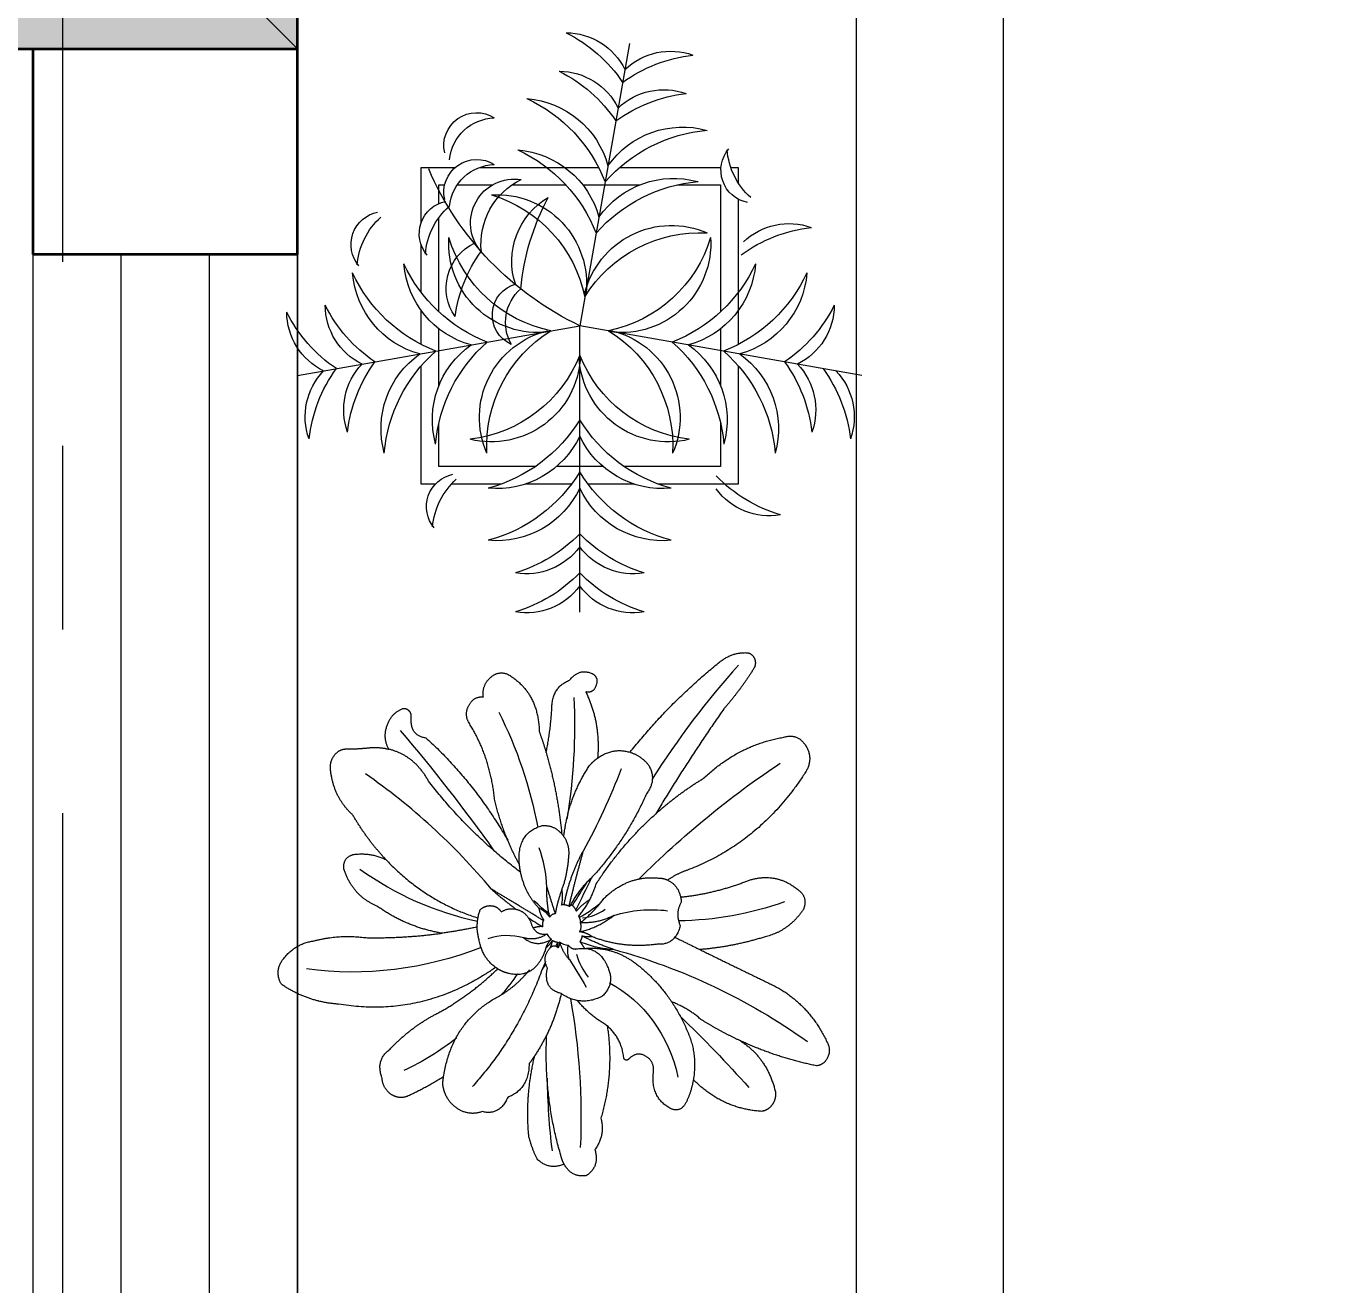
# Model space of a CAD drawing. Header units: inches. Extents: x 17146 to 31738, y -8920 to -2452.
# Drawn here: x 26841.2 to 26885.48, y -5079.52 to -5036.71 of the extents above; entities that cross this region are included whole.
import ezdxf

# ---------------------------------------------------------------- set-up
doc = ezdxf.new("R2010")
doc.units = ezdxf.units.IN
doc.header["$LTSCALE"] = 25
doc.header["$MEASUREMENT"] = 0
doc.header["$PDMODE"] = 3
doc.linetypes.add('CENTER', pattern=[2, 1.25, -0.25, 0.25, -0.25])
doc.layers.get('Defpoints').update_dxf_attribs({"color": 251})
for name, color, linetype, lineweight in [('A_Grid Name', 216, 'Continuous', 5), ('Center line', 252, 'CENTER', 20), ('Column', 130, 'Continuous', 35), ('Dim-external', 151, 'Continuous', 9), ('Door-window', 40, 'Continuous', 15), ('Hatch', 253, 'Continuous', 13), ('plants', 105, 'Continuous', 18), ('sill', 30, 'Continuous', 20), ('Wall-Section', 6, 'Continuous', 35)]:
    doc.layers.add(name, color=color, linetype=linetype, lineweight=lineweight)
doc.styles.add('int text 1in-8ft', font='trebuc.ttf', dxfattribs={"height": 7})
doc.dimstyles.new('dim 1in-8ft c-c', dxfattribs={"dimtxt": 7, "dimasz": 2, "dimexe": 6, "dimexo": 6, "dimgap": 1, "dimtad": 1, "dimdec": 0, "dimzin": 0, "dimdsep": 46, "dimlunit": 4, "dimtxsty": 'int text 1in-8ft', "dimblk": 'DOT', "dimcen": 4, "dimdle": 6, "dimclrt": 7, "dimadec": 0, "dimazin": 0, "dimtfac": 1, "dimtdec": 0, "dimtofl": 0, "dimtmove": 0, "dimatfit": 3, "dimfxl": 6, "dimfxlon": 1, "dimtolj": 1, "dimtzin": 0, "dimarcsym": 0})

# ---------------------------------------------------------------- blocks, each defined once
blk = doc.blocks.new('col')
at = {"layer": 'Hatch'}
h = blk.add_hatch(color=256, dxfattribs=at)
h.dxf.hatch_style = 1
h.paths.add_polyline_path([(-8, -8), (8, -8), (8, 8), (-8, 8)])
at = {"layer": 'Column'}
blk.add_lwpolyline([(-8, -8), (8, -8), (8, 8), (-8, 8)], close=True, dxfattribs=at)
at = {"layer": 'Dim-external'}
for p, q in [((-8, 8), (8, -8)), ((8, 8), (-8, -8))]:
    blk.add_line(p, q, dxfattribs=at)
blk = doc.blocks.new('gridd')
at = {"layer": 'Dim-external'}
blk.add_blockref('col', (507, 0), dxfattribs=at)
blk = doc.blocks.new('F2')
at = {"color": 0}
for p in [(0, 1.1629), (-1.1452, 0.2019), (1.1452, 0.2019), (0.2019, -1.1452)]:
    blk.add_line(p, (0, 0), dxfattribs=at)
for points in [[(-0.5859, 0.6429), (-0.6429, 0.6429), (-0.6429, 0.1622)], [(-0.3191, 0.6429), (-0.5209, 0.6429)], [(-0.0337, 0.6429), (-0.2219, 0.6429)], [(0.2219, 0.6429), (0.0337, 0.6429)], [(0.6429, 0.1622), (0.6429, 0.6429), (0.3191, 0.6429)], [(-0.1801, 0.5714), (-0.5714, 0.5714), (-0.5714, 0.395)], [(0.0943, 0.5714), (-0.0943, 0.5714)], [(0.5714, 0.395), (0.5714, 0.5714), (0.1801, 0.5714)], [(-0.5714, 0.243), (-0.5714, 0.0125)], [(0.5714, 0.0125), (0.5714, 0.243)], [(-0.6429, 0.0764), (-0.6429, -0.061)], [(0.6429, -0.5141), (0.6429, 0.0764)], [(-0.5714, -0.0562), (-0.5714, -0.4388)], [(0.395, -0.5714), (0.5714, -0.5714), (0.5714, -0.0562)], [(-0.6429, -0.1344), (-0.6429, -0.327)], [(-0.6429, -0.4199), (-0.6429, -0.6429), (-0.5053, -0.6429)], [(-0.5714, -0.4958), (-0.5714, -0.5714), (-0.5481, -0.5714)], [(-0.497, -0.5714), (-0.3545, -0.5714)], [(-0.2749, -0.5714), (-0.0562, -0.5714)], [(0.0125, -0.5714), (0.243, -0.5714)], [(0.613, -0.6429), (0.6429, -0.6429), (0.6429, -0.5809)], [(-0.4054, -0.6429), (0.0764, -0.6429)], [(0.1622, -0.6429), (0.5736, -0.6429)]]:
    blk.add_lwpolyline(points)
for centre, radius, start, end in [((-0.2163, 0.897), 0.2684, 36.29, 99.6243), ((0.2163, 0.897), 0.2684, 80.3757, 143.71), ((-0.434, 0.5827), 0.6041, 44.0763, 73.3794), ((0.434, 0.5827), 0.6041, 106.6206, 135.9237), ((-0.2163, 0.7383), 0.2684, 36.29, 99.6243), ((0.2163, 0.7383), 0.2684, 80.3757, 143.71), ((-0.434, 0.4241), 0.6041, 44.0763, 73.3794), ((0.434, 0.4241), 0.6041, 106.6206, 135.9237), ((-0.3362, 0.5007), 0.3717, 25.2489, 95.3937), ((-0.5321, 0.2687), 0.6232, 31.3712, 75.0366), ((0.3362, 0.5007), 0.3717, 84.6063, 154.7511), ((0.5321, 0.2687), 0.6232, 104.9634, 148.6288), ((-0.4883, 0.7343), 0.1338, 139.742, 258.7475), ((-0.3071, 0.8401), 0.2909, 184.618, 228.2106), ((0.7702, 0.5035), 0.2684, 80.3757, 143.71), ((0.9879, 0.1892), 0.6041, 106.6206, 135.9237), ((-0.3362, 0.2891), 0.3717, 25.2489, 95.3937), ((-0.5321, 0.0572), 0.6232, 31.3712, 75.0366), ((0.3362, 0.2891), 0.3717, 84.6063, 154.7511), ((0.5321, 0.0572), 0.6232, 104.9634, 148.6288), ((-0.4347, 0.4181), 0.3717, 164.6063, 234.7511), ((-0.1723, 0.5706), 0.6232, 184.9634, 228.6288), ((-0.2264, 0.3813), 0.3717, 164.6063, 234.7511), ((0.0361, 0.5339), 0.6232, 184.9634, 228.6288), ((-0.0448, 0.3725), 0.3624, 156.3654, 256.5741), ((0.1706, 0.4873), 0.5482, 176.8122, 238.3335), ((-0.1706, 0.4873), 0.5482, 301.6665, 3.1878), ((0.0448, 0.3725), 0.3624, 283.4259, 23.6346), ((-0.0361, 0.5339), 0.6232, 311.3712, 355.0366), ((0.2264, 0.3813), 0.3717, 305.2489, 15.3937), ((0.1723, 0.5706), 0.6232, 311.3712, 355.0366), ((0.4347, 0.4181), 0.3717, 305.2489, 15.3937), ((-0.8458, 0.3688), 0.2684, 160.3757, 223.71), ((-0.4985, 0.5286), 0.6041, 186.6206, 215.9237), ((-0.6896, 0.3413), 0.2684, 160.3757, 223.71), ((-0.3423, 0.5011), 0.6041, 186.6206, 215.9237), ((-0.359, 0.1088), 0.3624, 3.4259, 103.6346), ((-0.5095, -0.0834), 0.5482, 21.6665, 83.1878), ((0.359, 0.1088), 0.3624, 76.3654, 176.5741), ((0.5095, -0.0834), 0.5482, 96.8122, 158.3335), ((0.3423, 0.5011), 0.6041, 324.0763, 353.3794), ((0.6896, 0.3413), 0.2684, 316.29, 19.6243), ((0.4985, 0.5286), 0.6041, 324.0763, 353.3794), ((0.8458, 0.3688), 0.2684, 316.29, 19.6243), ((-0.9209, -0.0573), 0.2684, 116.29, 179.6243), ((-0.6492, -0.3262), 0.6041, 124.0763, 153.3794), ((-0.7647, -0.0848), 0.2684, 116.29, 179.6243), ((-0.493, -0.3538), 0.6041, 124.0763, 153.3794), ((-0.5515, -0.2442), 0.3717, 105.2489, 175.3937), ((0.5515, -0.2442), 0.3717, 4.6063, 74.7511), ((0.493, -0.3538), 0.6041, 26.6206, 55.9237), ((0.7647, -0.0848), 0.2684, 0.3757, 63.71), ((-0.357, -0.4773), 0.6232, 111.3712, 155.0366), ((-0.3431, -0.2809), 0.3717, 105.2489, 175.3937), ((-0.1487, -0.5141), 0.6232, 111.3712, 155.0366), ((-0.2239, -0.0436), 0.1309, 114.2257, 255.1279), ((-0.1198, -0.0137), 0.1814, 150.4398, 228.6694), ((0.1487, -0.5141), 0.6232, 24.9634, 68.6288), ((0.3431, -0.2809), 0.3717, 4.6063, 74.7511), ((0.357, -0.4773), 0.6232, 24.9634, 68.6288), ((0.5404, -1.1341), 1.2563, 115.4772, 156.6585), ((-0.1695, -0.3347), 0.3624, 83.4259, 183.6346), ((-0.0063, -0.5162), 0.5482, 101.6665, 163.1878), ((0.0063, -0.5162), 0.5482, 16.8122, 78.3335), ((0.1695, -0.3347), 0.3624, 356.3654, 96.5741), ((-0.34, -0.1531), 0.2021, 144.9865, 244.4034), ((0.0708, 0.0396), 0.5814, 187.5759, 215.8942), ((-0.5162, -0.0063), 0.5482, 286.8122, 348.3335), ((-0.3347, -0.1695), 0.3624, 266.3654, 6.5741), ((0.7384, -0.0575), 0.9823, 185.4007, 208.139), ((0.3725, -0.0448), 0.3624, 193.4259, 293.6346), ((0.4873, 0.1706), 0.5482, 211.6665, 273.1878), ((0.0256, -0.2616), 0.3012, 161.4477, 239.3672), ((-0.7943, -0.3297), 0.1338, 139.742, 258.7475), ((-0.6132, -0.2239), 0.2909, 184.618, 228.2106), ((-0.5174, -0.3734), 0.1338, 139.742, 258.7475), ((-0.3363, -0.2676), 0.2909, 184.618, 228.2106), ((-0.2651, -0.4174), 0.1781, 138.8744, 278.9763), ((-0.1104, -0.3319), 0.2906, 173.7536, 244.097), ((1.0096, 0.2011), 0.6041, 234.0763, 263.3794), ((0.8498, -0.1462), 0.2684, 226.29, 289.6243), ((-0.5141, -0.1487), 0.6232, 294.9634, 338.6288), ((0.5339, 0.0361), 0.6232, 221.3712, 265.0366), ((-0.2809, -0.3431), 0.3717, 274.6063, 344.7511), ((0.3813, -0.2264), 0.3717, 215.2489, 285.3937), ((-0.4188, -0.5424), 0.1326, 167.0577, 302.8533), ((-0.3425, -0.4677), 0.1862, 185.1845, 268.654), ((0.7069, -0.6316), 0.1338, 101.2525, 220.258), ((0.8881, -0.7374), 0.2909, 131.7894, 175.382), ((-0.4773, -0.357), 0.6232, 294.9634, 338.6288), ((0.5706, -0.1723), 0.6232, 221.3712, 265.0366), ((-0.3425, -0.6571), 0.1862, 185.1845, 268.654), ((-0.2442, -0.5515), 0.3717, 274.6063, 344.7511), ((0.4181, -0.4347), 0.3717, 215.2489, 285.3937), ((-0.4188, -0.7319), 0.1326, 167.0577, 302.8533), ((-0.3538, -0.493), 0.6041, 296.6206, 325.9237), ((0.5011, -0.3423), 0.6041, 234.0763, 263.3794), ((-0.0848, -0.7647), 0.2684, 270.3757, 333.71), ((0.3413, -0.6896), 0.2684, 226.29, 289.6243), ((-0.3262, -0.6492), 0.6041, 296.6206, 325.9237), ((0.5286, -0.4985), 0.6041, 234.0763, 263.3794), ((-0.0573, -0.9209), 0.2684, 270.3757, 333.71), ((0.3688, -0.8458), 0.2684, 226.29, 289.6243)]:
    blk.add_arc(centre, radius, start, end, dxfattribs=at)
blk = doc.blocks.new('grid')
at = {"layer": 'Center line'}
blk.add_line((506, 115), (506, -429.63), dxfattribs=at)
blk = doc.blocks.new('Dracaena deremensis_38')
at = {"layer": 'plants'}
for points, degree in [([(0.2343, 0.6164), (0.2582, 0.6401), (0.2916, 0.644)], 2), ([(0.2916, 0.644), (0.3028, 0.645), (0.3102, 0.6365)], 2), ([(0.3102, 0.6365), (0.3175, 0.628), (0.3148, 0.617)], 2), ([(0.0656, 0.4057), (0.1376, 0.5209), (0.2343, 0.6164)], 2), ([(0.2779, 0.6163), (0.2195, 0.5351), (0.1685, 0.4489), (0.1254, 0.3586)], 3), ([(0.3148, 0.617), (0.2922, 0.5684), (0.2616, 0.5243)], 2), ([(-0.1285, 0.4676), (-0.1362, 0.509), (-0.0992, 0.529)], 2), ([(-0.0992, 0.529), (-0.0827, 0.5564), (-0.0514, 0.5502)], 2), ([(-0.037, 0.5278), (-0.0401, 0.51), (-0.0581, 0.5114)], 2), ([(-0.0514, 0.5502), (-0.034, 0.5455), (-0.037, 0.5278)], 2), ([(-0.2881, 0.4663), (-0.2956, 0.4884), (-0.2805, 0.5062)], 2), ([(-0.2805, 0.5062), (-0.2654, 0.524), (-0.2424, 0.5202)], 2), ([(-0.2424, 0.5202), (-0.1657, 0.4951), (-0.148, 0.4163)], 2), ([(-0.0581, 0.5114), (-0.0123, 0.4547), (-0.0056, 0.383)], 2), ([(0.2616, 0.5243), (0.2001, 0.4102), (0.1477, 0.2917)], 2), ([(-0.0831, 0.4962), (-0.0625, 0.416), (-0.0521, 0.3337), (-0.0519, 0.2509)], 3), ([(0.2423, 0.3787), (0.3095, 0.4577), (0.4086, 0.488)], 2), ([(0.4086, 0.488), (0.4383, 0.5012), (0.4613, 0.4783)], 2), ([(0.4613, 0.4783), (0.4843, 0.4553), (0.471, 0.4256)], 2), ([(-0.3169, 0.4464), (-0.3086, 0.4651), (-0.2881, 0.4663)], 2), ([(-0.1243, 0.3765), (-0.1227, 0.4222), (-0.1285, 0.4676)], 2), ([(-0.3124, 0.4115), (-0.3253, 0.4276), (-0.3169, 0.4464)], 2), ([(-0.2473, 0.4412), (-0.1925, 0.376), (-0.1478, 0.3032), (-0.1145, 0.2248)], 3), ([(0.1342, 0.1553), (0.2167, 0.2575), (0.309, 0.351), (0.4101, 0.4347)], 3), ([(0.471, 0.4256), (0.3953, 0.2694), (0.2409, 0.19)], 2), ([(-0.4952, 0.3767), (-0.4902, 0.4035), (-0.4659, 0.4156)], 2), ([(-0.4659, 0.4156), (-0.4578, 0.4184), (-0.4509, 0.4132)], 2), ([(-0.4509, 0.4132), (-0.4441, 0.4081), (-0.4444, 0.3995)], 2), ([(-0.4444, 0.3995), (-0.4389, 0.3639), (-0.4028, 0.3655)], 2), ([(-0.2234, 0.2663), (-0.2495, 0.3502), (-0.3124, 0.4115)], 2), ([(-0.148, 0.4163), (-0.1356, 0.3968), (-0.1243, 0.3765)], 2), ([(-0.0056, 0.383), (0.025, 0.4102), (0.0656, 0.4057)], 2), ([(0.0656, 0.4057), (0.0918, 0.4028), (0.1125, 0.3864)], 2), ([(-0.4819, 0.3299), (-0.5002, 0.35), (-0.4952, 0.3767)], 2), ([(-0.4639, 0.3713), (-0.3746, 0.3055), (-0.2882, 0.2361), (-0.2048, 0.1631)], 3), ([(-0.1243, 0.3765), (-0.0827, 0.3017), (-0.0577, 0.2197)], 2), ([(-0.0209, 0.3656), (-0.0143, 0.3753), (-0.0056, 0.383)], 2), ([(0.0521, 0.3699), (0.0386, 0.3094), (0.0203, 0.2501), (-0.0026, 0.1926)], 3), ([(0.1125, 0.3864), (0.1376, 0.36), (0.119, 0.3287)], 2), ([(0.1477, 0.2917), (0.191, 0.3396), (0.2423, 0.3787)], 2), ([(-0.4028, 0.3655), (-0.2767, 0.2942), (-0.1775, 0.1886)], 2), ([(-0.0518, 0.2148), (-0.0572, 0.2945), (-0.0209, 0.3656)], 2), ([(-0.6027, 0.2999), (-0.5937, 0.3142), (-0.577, 0.3163)], 2), ([(-0.577, 0.3163), (-0.5518, 0.32), (-0.5272, 0.3262)], 2), ([(-0.5272, 0.3262), (-0.5048, 0.3315), (-0.4819, 0.3299)], 2), ([(-0.3796, 0.2795), (-0.4205, 0.3256), (-0.4819, 0.3299)], 2), ([(0.119, 0.3287), (0.0893, 0.2268), (0.0262, 0.1415)], 2), ([(-0.6063, 0.2696), (-0.6116, 0.2856), (-0.6027, 0.2999)], 2), ([(0.0397, 0.1319), (0.0825, 0.2194), (0.1477, 0.2917)], 2), ([(-0.5388, 0.1868), (-0.589, 0.2148), (-0.6063, 0.2696)], 2), ([(-0.1957, 0.0855), (-0.2974, 0.1618), (-0.4081, 0.2246), (-0.5258, 0.2727)], 3), ([(-0.1356, 0.1288), (-0.2673, 0.1885), (-0.3796, 0.2795)], 2), ([(-0.1775, 0.1886), (-0.2039, 0.2254), (-0.2234, 0.2663)], 2), ([(-0.1451, 0.1565), (-0.1546, 0.2088), (-0.1055, 0.2294)], 2), ([(-0.1055, 0.2294), (-0.0794, 0.2355), (-0.0577, 0.2197)], 2), ([(-0.0577, 0.2197), (-0.0359, 0.204), (-0.0336, 0.1773)], 2), ([(-0.4463, 0.1088), (-0.497, 0.1425), (-0.5388, 0.1868)], 2), ([(-0.1414, 0.1437), (-0.1607, 0.1651), (-0.1775, 0.1886)], 2), ([(-0.025, 0.0787), (-0.0238, 0.1376), (-0.0026, 0.1926)], 2), ([(-0.0026, 0.1926), (-0.0093, 0.1354), (-0.0137, 0.078)], 2), ([(0.2409, 0.19), (0.2188, 0.1794), (0.2002, 0.1634)], 2), ([(0.236, 0.1339), (0.3101, 0.152), (0.3777, 0.1872)], 2), ([(0.3777, 0.1872), (0.4395, 0.2193), (0.5014, 0.1874)], 2), ([(0.5014, 0.1874), (0.5248, 0.1764), (0.519, 0.1511)], 2), ([(-0.0708, 0.108), (-0.077, 0.1351), (-0.0879, 0.1608), (-0.1033, 0.184)], 3), ([(-0.0336, 0.1773), (-0.0299, 0.1461), (-0.0347, 0.1151)], 2), ([(0.0626, 0.1048), (0.1081, 0.1604), (0.1799, 0.1645)], 2), ([(0.1799, 0.1645), (0.1901, 0.1659), (0.2002, 0.1634)], 2), ([(0.2002, 0.1634), (0.2252, 0.1572), (0.236, 0.1339)], 2), ([(0.4736, 0.1595), (0.3999, 0.1236), (0.3216, 0.0988), (0.2406, 0.0858)], 3), ([(-0.0811, 0.0638), (-0.131, 0.0978), (-0.1451, 0.1565)], 2), ([(0.0262, 0.1415), (0.0012, 0.113), (-0.0115, 0.0773)], 2), ([(-0.006, 0.0802), (0.0022, 0.0975), (0.0104, 0.1149), (0.0186, 0.1323)], 3), ([(0.0262, 0.1415), (0.019, 0.1186), (0.0114, 0.0958), (0.0034, 0.0731)], 3), ([(0.0127, 0.0612), (0.034, 0.0936), (0.0397, 0.1319)], 2), ([(0.236, 0.1339), (0.2383, 0.1291), (0.2395, 0.1239)], 2), ([(0.519, 0.1511), (0.4941, 0.1024), (0.4428, 0.0833)], 2), ([(-0.538, 0.0757), (-0.5443, 0.0982), (-0.5228, 0.1074)], 2), ([(-0.5228, 0.1074), (-0.4847, 0.1186), (-0.4463, 0.1088)], 2), ([(-0.4463, 0.1088), (-0.3407, 0.0387), (-0.2149, 0.0234)], 2), ([(-0.0528, 0.0495), (-0.0658, 0.0775), (-0.0708, 0.108)], 2), ([(-0.0708, 0.108), (-0.0564, 0.0828), (-0.0416, 0.0578)], 2), ([(-0.0347, 0.1151), (-0.0412, 0.0868), (-0.0416, 0.0578)], 2), ([(-0.0305, 0.0777), (-0.0295, 0.094), (-0.0361, 0.109)], 2), ([(0.2395, 0.1239), (0.229, 0.1002), (0.2463, 0.0765)], 2), ([(-0.5017, 0.0809), (-0.4106, 0.0418), (-0.3137, 0.0203), (-0.2147, 0.0171)], 3), ([(-0.0661, 0.0405), (-0.1307, 0.0634), (-0.1957, 0.0855)], 2), ([(-0.1957, 0.0855), (-0.1644, 0.0682), (-0.1317, 0.0538)], 2), ([(0.0054, 0.0703), (0, 0.079), (-0.01, 0.0815)], 2), ([(0.031, 0.0976), (0.0157, 0.0863), (0.0054, 0.0703)], 2), ([(0.0145, 0.0593), (0.0293, 0.0699), (0.0432, 0.0816), (0.0562, 0.0943)], 3), ([(0.0186, 0.0489), (0.0447, 0.0736), (0.0626, 0.1048)], 2), ([(0.0217, 0.0594), (0.0396, 0.0634), (0.056, 0.0718), (0.0696, 0.084)], 3), ([(0.0916, 0.0745), (0.1296, 0.0914), (0.1703, 0.1008), (0.2119, 0.1024)], 3), ([(0.4428, 0.0833), (0.3738, 0.0524), (0.3, 0.0357)], 2), ([(-0.4485, 0.013), (-0.5071, 0.0245), (-0.538, 0.0757)], 2), ([(-0.1646, 0.0436), (-0.1464, 0.0575), (-0.1241, 0.0528)], 2), ([(-0.1241, 0.0528), (-0.1018, 0.0481), (-0.0908, 0.028)], 2), ([(-0.0546, 0.0551), (-0.0683, 0.0619), (-0.0817, 0.0691), (-0.0949, 0.0767)], 3), ([(-0.0811, 0.0638), (-0.0755, 0.0513), (-0.0657, 0.0417)], 2), ([(-0.0528, 0.0495), (-0.0651, 0.0603), (-0.0811, 0.0638)], 2), ([(-0.0416, 0.0578), (-0.0494, 0.0566), (-0.0528, 0.0495)], 2), ([(-0.0115, 0.0773), (-0.021, 0.0802), (-0.0305, 0.0777)], 2), ([(0.0195, 0.0498), (0.0176, 0.0563), (0.0127, 0.0612)], 2), ([(0.0916, 0.0745), (0.0584, 0.0523), (0.0186, 0.0489)], 2), ([(0.02, 0.0303), (0.0608, 0.0444), (0.0916, 0.0745)], 2), ([(0.2463, 0.0765), (0.2424, 0.0355), (0.2014, 0.032)], 2), ([(-0.2042, -0.0198), (-0.2191, 0.0084), (-0.2135, 0.0398)], 2), ([(-0.2135, 0.0398), (-0.2044, 0.0513), (-0.1898, 0.0524)], 2), ([(-0.1898, 0.0524), (-0.1753, 0.0535), (-0.1646, 0.0436)], 2), ([(-0.101, 0.041), (-0.0892, 0.0364), (-0.0773, 0.032), (-0.0653, 0.028)], 3), ([(-0.0908, 0.028), (-0.0765, 0.0078), (-0.0527, 0.015)], 2), ([(-0.0653, 0.028), (-0.076, 0.0271), (-0.0857, 0.0223)], 2), ([(-0.0657, 0.0417), (-0.0682, 0.0348), (-0.0653, 0.028)], 2), ([(0.0186, 0.0489), (0.0221, 0.0432), (0.0227, 0.0365), (0.0202, 0.0304)], 3), ([(0.0518, 0.0245), (0.0366, 0.0312), (0.02, 0.0303)], 2), ([(0.2014, 0.032), (0.1274, 0.0113), (0.0518, 0.0245)], 2), ([(0.2371, 0.0522), (0.2686, 0.0439), (0.3, 0.0357)], 2), ([(0.3, 0.0357), (0.3916, 0.0118), (0.4832, -0.0115)], 2), ([(-0.2911, -0.0192), (-0.3731, -0.0193), (-0.4485, 0.013)], 2), ([(-0.2131, 0.0052), (-0.2517, -0.0083), (-0.2911, -0.0192)], 2), ([(-0.1043, -0.0005), (-0.1319, 0.0017), (-0.1593, -0.0031), (-0.1846, -0.0146)], 3), ([(-0.0527, 0.015), (-0.0751, -0.0039), (-0.1043, -0.0005)], 2), ([(-0.1043, -0.0005), (-0.0702, -0.0172), (-0.0402, 0.0061)], 2), ([(-0.0527, 0.015), (-0.0493, 0.0111), (-0.045, 0.0081), (-0.0402, 0.0061)], 3), ([(-0.0402, 0.0061), (-0.0501, -0.0048), (-0.0504, -0.0194)], 2), ([(-0.0498, -0.0132), (-0.0419, -0.0059), (-0.0377, 0.0041)], 2), ([(-0.0377, 0.0041), (-0.0382, -0.0011), (-0.0388, -0.0063), (-0.0396, -0.0115)], 3), ([(-0.0377, 0.0041), (-0.0315, 0.0016), (-0.0249, 0.0024)], 2), ([(-0.0249, 0.0024), (-0.0259, -0.0006), (-0.0269, -0.0037), (-0.028, -0.0067)], 3), ([(-0.0249, 0.0024), (-0.0252, -0.003), (-0.0232, -0.0081)], 2), ([(-0.0217, -0.009), (-0.0188, -0.0028), (-0.0212, 0.0036)], 2), ([(-0.0212, 0.0036), (-0.0147, 0.0002), (-0.0073, -0.001), (0, 0)], 3), ([(-0.0212, 0.0036), (-0.0104, -0.0159), (0.0081, -0.0286)], 2), ([(0, 0), (0.0099, -0.0084), (0.0222, -0.0043)], 2), ([(0.0081, -0.0286), (-0.0004, -0.0155), (0, 0)], 2), ([(0.0276, 0.0228), (0.0281, 0.0166), (0.0252, 0.0111)], 2), ([(0.0382, -0.0011), (0.032, 0.0053), (0.0252, 0.0111)], 2), ([(0.0252, 0.0111), (0.0639, 0.0027), (0.1033, 0.0068)], 2), ([(0.0276, 0.0228), (0.0352, 0.0229), (0.0427, 0.0237), (0.0502, 0.0252)], 3), ([(0.1033, 0.0068), (0.0649, 0.0123), (0.0276, 0.0228)], 2), ([(0.0355, -0.0018), (0.0978, 0.0133), (0.1565, -0.0123)], 2), ([(0.1033, 0.0068), (0.2674, -0.0071), (0.4274, -0.0468), (0.579, -0.1112)], 3), ([(-0.4633, -0.0541), (-0.376, -0.0428), (-0.2911, -0.0192)], 2), ([(-0.156, -0.0693), (-0.1902, -0.0543), (-0.2042, -0.0198)], 2), ([(-0.0504, -0.0194), (-0.0641, -0.0823), (-0.1281, -0.0765)], 2), ([(-0.0382, -0.0534), (-0.0555, -0.0334), (-0.04, -0.0119)], 2), ([(-0.04, -0.0119), (-0.0323, -0.0017), (-0.0217, -0.009)], 2), ([(0.0219, -0.0156), (0.0311, -0.0315), (0.043, -0.0455), (0.0573, -0.0571)], 3), ([(0.0222, -0.0043), (0.0691, 0.0097), (0.0975, -0.0302)], 2), ([(0.1565, -0.0123), (0.2482, -0.0537), (0.3063, -0.1358)], 2), ([(0.4832, -0.0115), (0.5696, -0.0366), (0.6251, -0.1073)], 2), ([(-0.1967, -0.0344), (-0.3166, -0.0979), (-0.4482, -0.1325), (-0.5838, -0.1361)], 3), ([(-0.0452, -0.0402), (-0.0474, -0.0493), (-0.0501, -0.0583)], 2), ([(-0.0436, -0.0449), (-0.0457, -0.0494), (-0.0478, -0.0538), (-0.0501, -0.0583)], 3), ([(0.0081, -0.0286), (0.0248, -0.0445), (0.041, -0.061), (0.0567, -0.0779)], 3), ([(0.0975, -0.0302), (0.1224, -0.0617), (0.0956, -0.0915)], 2), ([(-0.6412, -0.1254), (-0.6191, -0.0893), (-0.5782, -0.0781)], 2), ([(-0.5782, -0.0781), (-0.5229, -0.0559), (-0.4633, -0.0541)], 2), ([(-0.156, -0.0693), (-0.3033, -0.196), (-0.4976, -0.1958)], 2), ([(-0.2734, -0.1828), (-0.2044, -0.1355), (-0.1507, -0.0714)], 2), ([(-0.0501, -0.0583), (-0.0789, -0.1986), (-0.1627, -0.3149)], 2), ([(-0.1507, -0.0714), (-0.1533, -0.0703), (-0.156, -0.0693)], 2), ([(-0.1507, -0.0714), (-0.1534, -0.0704), (-0.156, -0.0693)], 2), ([(-0.1281, -0.0765), (-0.1397, -0.0754), (-0.1507, -0.0714)], 2), ([(-0.146, -0.1314), (-0.1048, -0.1044), (-0.0785, -0.0627)], 2), ([(-0.1038, -0.0746), (-0.1125, -0.0906), (-0.1219, -0.1062), (-0.132, -0.1214)], 3), ([(0.0028, -0.0991), (-0.0404, -0.0966), (-0.0382, -0.0534)], 2), ([(0.1077, -0.0612), (0.1934, -0.0864), (0.2617, -0.1452), (0.2994, -0.226)], 3), ([(0.3294, -0.1033), (0.2946, -0.0849), (0.2557, -0.0781)], 2), ([(0.0028, -0.0991), (-0.0016, -0.1694), (-0.0334, -0.2323)], 2), ([(0.0956, -0.0915), (0.0511, -0.1192), (0.0028, -0.0991)], 2), ([(0.2809, -0.1038), (0.3433, -0.1415), (0.4044, -0.1812), (0.4641, -0.2229)], 3), ([(0.4269, -0.1326), (0.3773, -0.1207), (0.3294, -0.1033)], 2), ([(-0.6348, -0.1756), (-0.656, -0.1528), (-0.6412, -0.1254)], 2), ([(-0.2318, -0.305), (-0.2339, -0.196), (-0.146, -0.1314)], 2), ([(0.0253, -0.1056), (0.0641, -0.2001), (0.091, -0.2988), (0.1054, -0.4)], 3), ([(0.111, -0.1443), (0.0729, -0.132), (0.0418, -0.1069)], 2), ([(0.6251, -0.1073), (0.6362, -0.1204), (0.6308, -0.1366)], 2), ([(0.1194, -0.1481), (0.1153, -0.146), (0.111, -0.1443)], 2), ([(0.1691, -0.2056), (0.1559, -0.1667), (0.1194, -0.1481)], 2), ([(0.1194, -0.1481), (0.1536, -0.2387), (0.1407, -0.3346)], 2), ([(0.3063, -0.1358), (0.3353, -0.1763), (0.3353, -0.226)], 2), ([(0.6087, -0.1566), (0.5166, -0.154), (0.4269, -0.1326)], 2), ([(0.4269, -0.1326), (0.4946, -0.1578), (0.5261, -0.2228)], 2), ([(0.6308, -0.1366), (0.6254, -0.1528), (0.6087, -0.1566)], 2), ([(-0.4976, -0.1958), (-0.5686, -0.2023), (-0.6348, -0.1756)], 2), ([(-0.3635, -0.2678), (-0.3256, -0.2176), (-0.2734, -0.1828)], 2), ([(0.0678, -0.4284), (0.0033, -0.3153), (-0.0142, -0.1864)], 2), ([(0.1745, -0.2098), (0.1706, -0.2093), (0.1691, -0.2056)], 2), ([(0.1808, -0.2071), (0.1785, -0.2103), (0.1745, -0.2098)], 2), ([(0.2191, -0.1956), (0.1959, -0.1876), (0.1808, -0.2071)], 2), ([(0.2422, -0.2282), (0.2424, -0.2037), (0.2191, -0.1956)], 2), ([(-0.2169, -0.2232), (-0.2495, -0.2547), (-0.2854, -0.2824), (-0.324, -0.3059)], 3), ([(-0.0334, -0.2323), (-0.038, -0.2413), (-0.0431, -0.25)], 2), ([(-0.0158, -0.3947), (-0.0397, -0.3152), (-0.0334, -0.2323)], 2), ([(0.293, -0.291), (0.247, -0.2763), (0.2422, -0.2282)], 2), ([(0.3353, -0.226), (0.3353, -0.2499), (0.3281, -0.2726)], 2), ([(0.5022, -0.2661), (0.4119, -0.2747), (0.3353, -0.226)], 2), ([(0.5261, -0.2228), (0.5305, -0.2367), (0.5235, -0.2495)], 2), ([(-0.0431, -0.25), (-0.0334, -0.3003), (-0.0785, -0.3244)], 2), ([(0.5235, -0.2495), (0.5164, -0.2623), (0.5022, -0.2661)], 2), ([(-0.3711, -0.3272), (-0.3928, -0.2942), (-0.3635, -0.2678)], 2), ([(0.0034, -0.273), (0.0135, -0.3214), (0.0266, -0.3692), (0.0425, -0.4161)], 3), ([(0.3281, -0.2726), (0.3193, -0.2983), (0.293, -0.291)], 2), ([(-0.2318, -0.305), (-0.2675, -0.3335), (-0.3069, -0.3567)], 2), ([(-0.2309, -0.3199), (-0.2316, -0.3125), (-0.2318, -0.305)], 2), ([(-0.346, -0.357), (-0.3655, -0.348), (-0.3711, -0.3272)], 2), ([(-0.1899, -0.3631), (-0.22, -0.3506), (-0.2309, -0.3199)], 2), ([(-0.0785, -0.3244), (-0.0893, -0.3641), (-0.1304, -0.3615)], 2), ([(0.1407, -0.3346), (0.1577, -0.3673), (0.139, -0.399)], 2), ([(-0.3069, -0.3567), (-0.3264, -0.366), (-0.346, -0.357)], 2), ([(-0.1304, -0.3615), (-0.1598, -0.3755), (-0.1899, -0.3631)], 2), ([(0.0118, -0.4374), (-0.0043, -0.4175), (-0.0158, -0.3947)], 2), ([(0.139, -0.399), (0.157, -0.4298), (0.1305, -0.4536)], 2), ([(0.0751, -0.4387), (0.0431, -0.4565), (0.0118, -0.4374)], 2), ([(0.0751, -0.4387), (0.0708, -0.434), (0.0678, -0.4284)], 2), ([(0.1305, -0.4536), (0.0981, -0.4637), (0.0751, -0.4387)], 2)]:
    blk.add_open_spline(points, degree=degree, dxfattribs=at)
blk = doc.blocks.new('_Dot')
at = {"color": 0, "linetype": 'ByBlock', "lineweight": -2}
blk.add_line((-0.5, 0), (-1, 0), dxfattribs=at)
at = {"color": 0, "linetype": 'ByBlock', "const_width": 0.5}
blk.add_lwpolyline([(-0.25, 0, 1), (0.25, 0, 1)], format="xyb", close=True, dxfattribs=at)
blk = doc.blocks.new('*D278')
at = {"layer": 'Defpoints', "color": 0, "transparency": 16777216}
for p in [(26842.438, -5029.48), (26850.438, -5179.48), (27060.865, -5179.48)]:
    blk.add_point(p, dxfattribs=at)
at = {"layer": 'Dim-external', "color": 0, "lineweight": -2, "transparency": 16777216}
for p, q in [((27054.865, -5029.48), (27066.865, -5029.48)), ((27060.865, -5031.48), (27060.865, -5177.48)), ((27054.865, -5179.48), (27066.865, -5179.48))]:
    blk.add_line(p, q, dxfattribs=at)
at = {"layer": 'Dim-external', "color": 0, "lineweight": -2, "transparency": 16777216, "xscale": 2, "yscale": 2, "zscale": 2}
for p, rotation in [((27060.865, -5029.48), 90), ((27060.865, -5179.48), 270)]:
    blk.add_blockref('_Dot', p, dxfattribs=dict(at, rotation=rotation))
at = {"layer": 'Dim-external', "color": 7, "transparency": 16777216, "insert": (27056.292, -5103.48), "char_height": 7, "attachment_point": 5, "rotation": 90, "style": 'int text 1in-8ft'}
blk.add_mtext('\\A1;12\'-6"c/c', dxfattribs=at)
blk = doc.blocks.new('BP1')
at = {"layer": 'A_Grid Name'}
blk.add_line((551, 0), (551, -328.844), dxfattribs=at)

msp = doc.modelspace()

# ---------------------------------------------------------------- linework, layer by layer
at = {"layer": 'Door-window'}
for p, q in [((26844.438, -5116.48), (26844.438, -5044.48)), ((26847.438, -5116.48), (26847.438, -5044.48))]:
    msp.add_line(p, q, dxfattribs=at)
at = {"layer": 'sill'}
for p, q in [((26869.438, -5123.48), (26869.438, -5026.48)), ((26874.438, -5123.48), (26874.438, -5026.48)), ((26841.438, -5116.48), (26841.438, -5044.48)), ((26850.438, -5116.48), (26850.438, -5044.48))]:
    msp.add_line(p, q, dxfattribs=at)
at = {"layer": 'Wall-Section'}
for p, q in [((26841.438, -5044.48), (26841.438, -5037.48)), ((26850.438, -5044.48), (26850.438, -5037.48)), ((26850.438, -5044.48), (26841.438, -5044.48))]:
    msp.add_line(p, q, dxfattribs=at)

# ---------------------------------------------------------------- block references
at = {"layer": 'A_Grid Name'}
msp.add_blockref('BP1', (26299.438, -5021.48), dxfattribs=at)
at = {"layer": 'Column'}
for name, p in [('grid', (26336.438, -5028.48)), ('gridd', (26335.438, -5029.48))]:
    msp.add_blockref(name, p, dxfattribs=at)
at = {"layer": 'plants'}
for name, p, xscale, yscale, zscale, rotation in [('F2', (26860.031, -5046.899), -8.379762038667739, 8.379762038667739, 8.379762038667739, 180), ('Dracaena deremensis_38', (26859.641, -5067.963), 14.79689686942934, 16.8034679133183, 14.79689686942934, 350.3447531474907)]:
    msp.add_blockref(name, p, dxfattribs=dict(at, xscale=xscale, yscale=yscale, zscale=zscale, rotation=rotation))

# ---------------------------------------------------------------- dimensions: what is measured, and where the dimension line sits
at = {"layer": 'Dim-external'}
dim = msp.add_linear_dim(base=(27060.865, -5179.48), p1=(26842.438, -5029.48), p2=(26850.438, -5179.48), angle=90, dimstyle='dim 1in-8ft c-c', override={"dimpost": 'c/c'}, dxfattribs=at)
dim.commit()
dim.dimension.update_dxf_attribs({"geometry": '*D278', "text_midpoint": (27060.865, -5103.48), "dimtype": 160})

doc.saveas('drawing.dxf')
